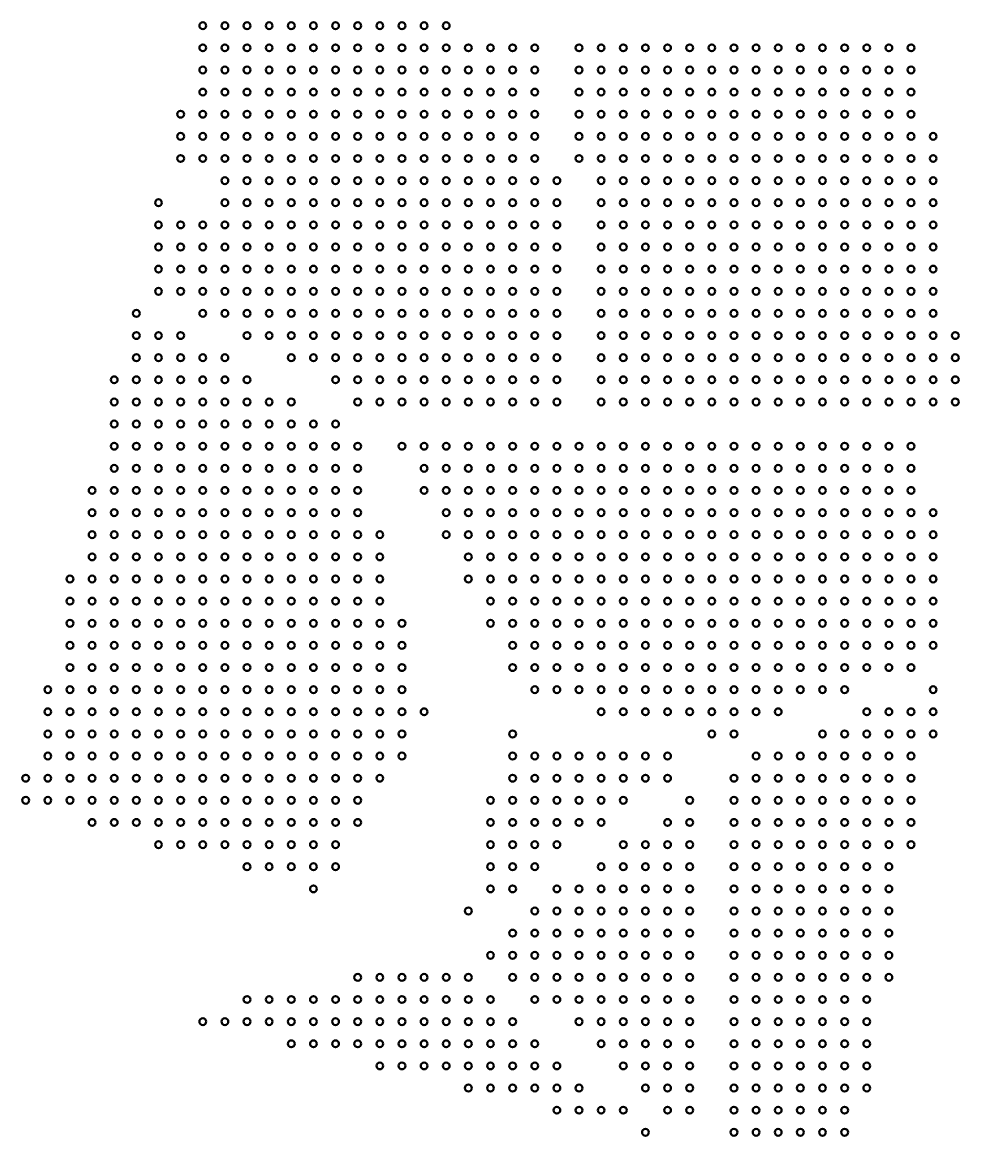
# Model space of a CAD drawing. Header units: millimetres. Extents: x 119 to 472, y 122 to 323.
# Drawn here: x 118.7 to 287.9, y 121.8 to 323.1 of the extents above; entities that cross this region are included whole.
import ezdxf

# ---------------------------------------------------------------- set-up
doc = ezdxf.new("R2010")
doc.units = ezdxf.units.MM
doc.header["$LTSCALE"] = 0.75
doc.layers.add('Visible', color=7, linetype='Continuous', lineweight=50)

msp = doc.modelspace()

# ---------------------------------------------------------------- linework, layer by layer
at = {"layer": 'Visible'}
for centre in [(151.297194, 322.44091), (155.297194, 322.44091), (159.297194, 322.44091), (163.297194, 322.44091), (167.297194, 322.44091), (171.297194, 322.44091), (175.297194, 322.44091), (179.297194, 322.44091), (183.297194, 322.44091), (187.297194, 322.44091), (191.297194, 322.44091), (195.297194, 322.44091), (151.297194, 318.44091), (155.297194, 318.44091), (159.297194, 318.44091), (163.297194, 318.44091), (167.297194, 318.44091), (171.297194, 318.44091), (175.297194, 318.44091), (179.297194, 318.44091), (183.297194, 318.44091), (187.297194, 318.44091), (191.297194, 318.44091), (195.297194, 318.44091), (199.297194, 318.44091), (203.297194, 318.44091), (207.297194, 318.44091), (211.297194, 318.44091), (219.297194, 318.44091), (223.297194, 318.44091), (227.297194, 318.44091), (231.297194, 318.44091), (235.297194, 318.44091), (239.297194, 318.44091), (243.297194, 318.44091), (247.297194, 318.44091), (251.297194, 318.44091), (255.297194, 318.44091), (259.297194, 318.44091), (263.297194, 318.44091), (267.297194, 318.44091), (271.297194, 318.44091), (275.297194, 318.44091), (279.297194, 318.44091), (151.297194, 314.44091), (155.297194, 314.44091), (159.297194, 314.44091), (163.297194, 314.44091), (167.297194, 314.44091), (171.297194, 314.44091), (175.297194, 314.44091), (179.297194, 314.44091), (183.297194, 314.44091), (187.297194, 314.44091), (191.297194, 314.44091), (195.297194, 314.44091), (199.297194, 314.44091), (203.297194, 314.44091), (207.297194, 314.44091), (211.297194, 314.44091), (219.297194, 314.44091), (223.297194, 314.44091), (227.297194, 314.44091), (231.297194, 314.44091), (235.297194, 314.44091), (239.297194, 314.44091), (243.297194, 314.44091), (247.297194, 314.44091), (251.297194, 314.44091), (255.297194, 314.44091), (259.297194, 314.44091), (263.297194, 314.44091), (267.297194, 314.44091), (271.297194, 314.44091), (275.297194, 314.44091), (279.297194, 314.44091), (151.297194, 310.44091), (155.297194, 310.44091), (159.297194, 310.44091), (163.297194, 310.44091), (167.297194, 310.44091), (171.297194, 310.44091), (175.297194, 310.44091), (179.297194, 310.44091), (183.297194, 310.44091), (187.297194, 310.44091), (191.297194, 310.44091), (195.297194, 310.44091), (199.297194, 310.44091), (203.297194, 310.44091), (207.297194, 310.44091), (211.297194, 310.44091), (219.297194, 310.44091), (223.297194, 310.44091), (227.297194, 310.44091), (231.297194, 310.44091), (235.297194, 310.44091), (239.297194, 310.44091), (243.297194, 310.44091), (247.297194, 310.44091), (251.297194, 310.44091), (255.297194, 310.44091), (259.297194, 310.44091), (263.297194, 310.44091), (267.297194, 310.44091), (271.297194, 310.44091), (275.297194, 310.44091), (279.297194, 310.44091), (147.297194, 306.44091), (151.297194, 306.44091), (155.297194, 306.44091), (159.297194, 306.44091), (163.297194, 306.44091), (167.297194, 306.44091), (171.297194, 306.44091), (175.297194, 306.44091), (179.297194, 306.44091), (183.297194, 306.44091), (187.297194, 306.44091), (191.297194, 306.44091), (195.297194, 306.44091), (199.297194, 306.44091), (203.297194, 306.44091), (207.297194, 306.44091), (211.297194, 306.44091), (219.297194, 306.44091), (223.297194, 306.44091), (227.297194, 306.44091), (231.297194, 306.44091), (235.297194, 306.44091), (239.297194, 306.44091), (243.297194, 306.44091), (247.297194, 306.44091), (251.297194, 306.44091), (255.297194, 306.44091), (259.297194, 306.44091), (263.297194, 306.44091), (267.297194, 306.44091), (271.297194, 306.44091), (275.297194, 306.44091), (279.297194, 306.44091), (147.297194, 302.44091), (151.297194, 302.44091), (155.297194, 302.44091), (159.297194, 302.44091), (163.297194, 302.44091), (167.297194, 302.44091), (171.297194, 302.44091), (175.297194, 302.44091), (179.297194, 302.44091), (183.297194, 302.44091), (187.297194, 302.44091), (191.297194, 302.44091), (195.297194, 302.44091), (199.297194, 302.44091), (203.297194, 302.44091), (207.297194, 302.44091), (211.297194, 302.44091), (219.297194, 302.44091), (223.297194, 302.44091), (227.297194, 302.44091), (231.297194, 302.44091), (235.297194, 302.44091), (239.297194, 302.44091), (243.297194, 302.44091), (247.297194, 302.44091), (251.297194, 302.44091), (255.297194, 302.44091), (259.297194, 302.44091), (263.297194, 302.44091), (267.297194, 302.44091), (271.297194, 302.44091), (275.297194, 302.44091), (279.297194, 302.44091), (283.297194, 302.44091), (147.297194, 298.44091), (151.297194, 298.44091), (155.297194, 298.44091), (159.297194, 298.44091), (163.297194, 298.44091), (167.297194, 298.44091), (171.297194, 298.44091), (175.297194, 298.44091), (179.297194, 298.44091), (183.297194, 298.44091), (187.297194, 298.44091), (191.297194, 298.44091), (195.297194, 298.44091), (199.297194, 298.44091), (203.297194, 298.44091), (207.297194, 298.44091), (211.297194, 298.44091), (219.297194, 298.44091), (223.297194, 298.44091), (227.297194, 298.44091), (231.297194, 298.44091), (235.297194, 298.44091), (239.297194, 298.44091), (243.297194, 298.44091), (247.297194, 298.44091), (251.297194, 298.44091), (255.297194, 298.44091), (259.297194, 298.44091), (263.297194, 298.44091), (267.297194, 298.44091), (271.297194, 298.44091), (275.297194, 298.44091), (279.297194, 298.44091), (283.297194, 298.44091), (155.297194, 294.44091), (159.297194, 294.44091), (163.297194, 294.44091), (167.297194, 294.44091), (171.297194, 294.44091), (175.297194, 294.44091), (179.297194, 294.44091), (183.297194, 294.44091), (187.297194, 294.44091), (191.297194, 294.44091), (195.297194, 294.44091), (199.297194, 294.44091), (203.297194, 294.44091), (207.297194, 294.44091), (211.297194, 294.44091), (215.297194, 294.44091), (223.297194, 294.44091), (227.297194, 294.44091), (231.297194, 294.44091), (235.297194, 294.44091), (239.297194, 294.44091), (243.297194, 294.44091), (247.297194, 294.44091), (251.297194, 294.44091), (255.297194, 294.44091), (259.297194, 294.44091), (263.297194, 294.44091), (267.297194, 294.44091), (271.297194, 294.44091), (275.297194, 294.44091), (279.297194, 294.44091), (283.297194, 294.44091), (143.297194, 290.44091), (155.297194, 290.44091), (159.297194, 290.44091), (163.297194, 290.44091), (167.297194, 290.44091), (171.297194, 290.44091), (175.297194, 290.44091), (179.297194, 290.44091), (183.297194, 290.44091), (187.297194, 290.44091), (191.297194, 290.44091), (195.297194, 290.44091), (199.297194, 290.44091), (203.297194, 290.44091), (207.297194, 290.44091), (211.297194, 290.44091), (215.297194, 290.44091), (223.297194, 290.44091), (227.297194, 290.44091), (231.297194, 290.44091), (235.297194, 290.44091), (239.297194, 290.44091), (243.297194, 290.44091), (247.297194, 290.44091), (251.297194, 290.44091), (255.297194, 290.44091), (259.297194, 290.44091), (263.297194, 290.44091), (267.297194, 290.44091), (271.297194, 290.44091), (275.297194, 290.44091), (279.297194, 290.44091), (283.297194, 290.44091), (143.297194, 286.44091), (147.297194, 286.44091), (151.297194, 286.44091), (155.297194, 286.44091), (159.297194, 286.44091), (163.297194, 286.44091), (167.297194, 286.44091), (171.297194, 286.44091), (175.297194, 286.44091), (179.297194, 286.44091), (183.297194, 286.44091), (187.297194, 286.44091), (191.297194, 286.44091), (195.297194, 286.44091), (199.297194, 286.44091), (203.297194, 286.44091), (207.297194, 286.44091), (211.297194, 286.44091), (215.297194, 286.44091), (223.297194, 286.44091), (227.297194, 286.44091), (231.297194, 286.44091), (235.297194, 286.44091), (239.297194, 286.44091), (243.297194, 286.44091), (247.297194, 286.44091), (251.297194, 286.44091), (255.297194, 286.44091), (259.297194, 286.44091), (263.297194, 286.44091), (267.297194, 286.44091), (271.297194, 286.44091), (275.297194, 286.44091), (279.297194, 286.44091), (283.297194, 286.44091), (143.297194, 282.44091), (147.297194, 282.44091), (151.297194, 282.44091), (155.297194, 282.44091), (159.297194, 282.44091), (163.297194, 282.44091), (167.297194, 282.44091), (171.297194, 282.44091), (175.297194, 282.44091), (179.297194, 282.44091), (183.297194, 282.44091), (187.297194, 282.44091), (191.297194, 282.44091), (195.297194, 282.44091), (199.297194, 282.44091), (203.297194, 282.44091), (207.297194, 282.44091), (211.297194, 282.44091), (215.297194, 282.44091), (223.297194, 282.44091), (227.297194, 282.44091), (231.297194, 282.44091), (235.297194, 282.44091), (239.297194, 282.44091), (243.297194, 282.44091), (247.297194, 282.44091), (251.297194, 282.44091), (255.297194, 282.44091), (259.297194, 282.44091), (263.297194, 282.44091), (267.297194, 282.44091), (271.297194, 282.44091), (275.297194, 282.44091), (279.297194, 282.44091), (283.297194, 282.44091), (143.297194, 278.44091), (147.297194, 278.44091), (151.297194, 278.44091), (155.297194, 278.44091), (159.297194, 278.44091), (163.297194, 278.44091), (167.297194, 278.44091), (171.297194, 278.44091), (175.297194, 278.44091), (179.297194, 278.44091), (183.297194, 278.44091), (187.297194, 278.44091), (191.297194, 278.44091), (195.297194, 278.44091), (199.297194, 278.44091), (203.297194, 278.44091), (207.297194, 278.44091), (211.297194, 278.44091), (215.297194, 278.44091), (223.297194, 278.44091), (227.297194, 278.44091), (231.297194, 278.44091), (235.297194, 278.44091), (239.297194, 278.44091), (243.297194, 278.44091), (247.297194, 278.44091), (251.297194, 278.44091), (255.297194, 278.44091), (259.297194, 278.44091), (263.297194, 278.44091), (267.297194, 278.44091), (271.297194, 278.44091), (275.297194, 278.44091), (279.297194, 278.44091), (283.297194, 278.44091), (143.297194, 274.44091), (147.297194, 274.44091), (151.297194, 274.44091), (155.297194, 274.44091), (159.297194, 274.44091), (163.297194, 274.44091), (167.297194, 274.44091), (171.297194, 274.44091), (175.297194, 274.44091), (179.297194, 274.44091), (183.297194, 274.44091), (187.297194, 274.44091), (191.297194, 274.44091), (195.297194, 274.44091), (199.297194, 274.44091), (203.297194, 274.44091), (207.297194, 274.44091), (211.297194, 274.44091), (215.297194, 274.44091), (223.297194, 274.44091), (227.297194, 274.44091), (231.297194, 274.44091), (235.297194, 274.44091), (239.297194, 274.44091), (243.297194, 274.44091), (247.297194, 274.44091), (251.297194, 274.44091), (255.297194, 274.44091), (259.297194, 274.44091), (263.297194, 274.44091), (267.297194, 274.44091), (271.297194, 274.44091), (275.297194, 274.44091), (279.297194, 274.44091), (283.297194, 274.44091), (139.297194, 270.44091), (151.297194, 270.44091), (155.297194, 270.44091), (159.297194, 270.44091), (163.297194, 270.44091), (167.297194, 270.44091), (171.297194, 270.44091), (175.297194, 270.44091), (179.297194, 270.44091), (183.297194, 270.44091), (187.297194, 270.44091), (191.297194, 270.44091), (195.297194, 270.44091), (199.297194, 270.44091), (203.297194, 270.44091), (207.297194, 270.44091), (211.297194, 270.44091), (215.297194, 270.44091), (223.297194, 270.44091), (227.297194, 270.44091), (231.297194, 270.44091), (235.297194, 270.44091), (239.297194, 270.44091), (243.297194, 270.44091), (247.297194, 270.44091), (251.297194, 270.44091), (255.297194, 270.44091), (259.297194, 270.44091), (263.297194, 270.44091), (267.297194, 270.44091), (271.297194, 270.44091), (275.297194, 270.44091), (279.297194, 270.44091), (283.297194, 270.44091), (139.297194, 266.44091), (143.297194, 266.44091), (147.297194, 266.44091), (159.297194, 266.44091), (163.297194, 266.44091), (167.297194, 266.44091), (171.297194, 266.44091), (175.297194, 266.44091), (179.297194, 266.44091), (183.297194, 266.44091), (187.297194, 266.44091), (191.297194, 266.44091), (195.297194, 266.44091), (199.297194, 266.44091), (203.297194, 266.44091), (207.297194, 266.44091), (211.297194, 266.44091), (215.297194, 266.44091), (223.297194, 266.44091), (227.297194, 266.44091), (231.297194, 266.44091), (235.297194, 266.44091), (239.297194, 266.44091), (243.297194, 266.44091), (247.297194, 266.44091), (251.297194, 266.44091), (255.297194, 266.44091), (259.297194, 266.44091), (263.297194, 266.44091), (267.297194, 266.44091), (271.297194, 266.44091), (275.297194, 266.44091), (279.297194, 266.44091), (283.297194, 266.44091), (287.297194, 266.44091), (139.297194, 262.44091), (143.297194, 262.44091), (147.297194, 262.44091), (151.297194, 262.44091), (155.297194, 262.44091), (167.297194, 262.44091), (171.297194, 262.44091), (175.297194, 262.44091), (179.297194, 262.44091), (183.297194, 262.44091), (187.297194, 262.44091), (191.297194, 262.44091), (195.297194, 262.44091), (199.297194, 262.44091), (203.297194, 262.44091), (207.297194, 262.44091), (211.297194, 262.44091), (215.297194, 262.44091), (223.297194, 262.44091), (227.297194, 262.44091), (231.297194, 262.44091), (235.297194, 262.44091), (239.297194, 262.44091), (243.297194, 262.44091), (247.297194, 262.44091), (251.297194, 262.44091), (255.297194, 262.44091), (259.297194, 262.44091), (263.297194, 262.44091), (267.297194, 262.44091), (271.297194, 262.44091), (275.297194, 262.44091), (279.297194, 262.44091), (283.297194, 262.44091), (287.297194, 262.44091), (135.297194, 258.44091), (139.297194, 258.44091), (143.297194, 258.44091), (147.297194, 258.44091), (151.297194, 258.44091), (155.297194, 258.44091), (159.297194, 258.44091), (175.297194, 258.44091), (179.297194, 258.44091), (183.297194, 258.44091), (187.297194, 258.44091), (191.297194, 258.44091), (195.297194, 258.44091), (199.297194, 258.44091), (203.297194, 258.44091), (207.297194, 258.44091), (211.297194, 258.44091), (215.297194, 258.44091), (223.297194, 258.44091), (227.297194, 258.44091), (231.297194, 258.44091), (235.297194, 258.44091), (239.297194, 258.44091), (243.297194, 258.44091), (247.297194, 258.44091), (251.297194, 258.44091), (255.297194, 258.44091), (259.297194, 258.44091), (263.297194, 258.44091), (267.297194, 258.44091), (271.297194, 258.44091), (275.297194, 258.44091), (279.297194, 258.44091), (283.297194, 258.44091), (287.297194, 258.44091), (135.297194, 254.44091), (139.297194, 254.44091), (143.297194, 254.44091), (147.297194, 254.44091), (151.297194, 254.44091), (155.297194, 254.44091), (159.297194, 254.44091), (163.297194, 254.44091), (167.297194, 254.44091), (179.297194, 254.44091), (183.297194, 254.44091), (187.297194, 254.44091), (191.297194, 254.44091), (195.297194, 254.44091), (199.297194, 254.44091), (203.297194, 254.44091), (207.297194, 254.44091), (211.297194, 254.44091), (215.297194, 254.44091), (223.297194, 254.44091), (227.297194, 254.44091), (231.297194, 254.44091), (235.297194, 254.44091), (239.297194, 254.44091), (243.297194, 254.44091), (247.297194, 254.44091), (251.297194, 254.44091), (255.297194, 254.44091), (259.297194, 254.44091), (263.297194, 254.44091), (267.297194, 254.44091), (271.297194, 254.44091), (275.297194, 254.44091), (279.297194, 254.44091), (283.297194, 254.44091), (287.297194, 254.44091), (135.297194, 250.44091), (139.297194, 250.44091), (143.297194, 250.44091), (147.297194, 250.44091), (151.297194, 250.44091), (155.297194, 250.44091), (159.297194, 250.44091), (163.297194, 250.44091), (167.297194, 250.44091), (171.297194, 250.44091), (175.297194, 250.44091), (135.297194, 246.44091), (139.297194, 246.44091), (143.297194, 246.44091), (147.297194, 246.44091), (151.297194, 246.44091), (155.297194, 246.44091), (159.297194, 246.44091), (163.297194, 246.44091), (167.297194, 246.44091), (171.297194, 246.44091), (175.297194, 246.44091), (179.297194, 246.44091), (187.297194, 246.44091), (191.297194, 246.44091), (195.297194, 246.44091), (199.297194, 246.44091), (203.297194, 246.44091), (207.297194, 246.44091), (211.297194, 246.44091), (215.297194, 246.44091), (219.297194, 246.44091), (223.297194, 246.44091), (227.297194, 246.44091), (231.297194, 246.44091), (235.297194, 246.44091), (239.297194, 246.44091), (243.297194, 246.44091), (247.297194, 246.44091), (251.297194, 246.44091), (255.297194, 246.44091), (259.297194, 246.44091), (263.297194, 246.44091), (267.297194, 246.44091), (271.297194, 246.44091), (275.297194, 246.44091), (279.297194, 246.44091), (135.297194, 242.44091), (139.297194, 242.44091), (143.297194, 242.44091), (147.297194, 242.44091), (151.297194, 242.44091), (155.297194, 242.44091), (159.297194, 242.44091), (163.297194, 242.44091), (167.297194, 242.44091), (171.297194, 242.44091), (175.297194, 242.44091), (179.297194, 242.44091), (191.297194, 242.44091), (195.297194, 242.44091), (199.297194, 242.44091), (203.297194, 242.44091), (207.297194, 242.44091), (211.297194, 242.44091), (215.297194, 242.44091), (219.297194, 242.44091), (223.297194, 242.44091), (227.297194, 242.44091), (231.297194, 242.44091), (235.297194, 242.44091), (239.297194, 242.44091), (243.297194, 242.44091), (247.297194, 242.44091), (251.297194, 242.44091), (255.297194, 242.44091), (259.297194, 242.44091), (263.297194, 242.44091), (267.297194, 242.44091), (271.297194, 242.44091), (275.297194, 242.44091), (279.297194, 242.44091), (131.297194, 238.44091), (135.297194, 238.44091), (139.297194, 238.44091), (143.297194, 238.44091), (147.297194, 238.44091), (151.297194, 238.44091), (155.297194, 238.44091), (159.297194, 238.44091), (163.297194, 238.44091), (167.297194, 238.44091), (171.297194, 238.44091), (175.297194, 238.44091), (179.297194, 238.44091), (191.297194, 238.44091), (195.297194, 238.44091), (199.297194, 238.44091), (203.297194, 238.44091), (207.297194, 238.44091), (211.297194, 238.44091), (215.297194, 238.44091), (219.297194, 238.44091), (223.297194, 238.44091), (227.297194, 238.44091), (231.297194, 238.44091), (235.297194, 238.44091), (239.297194, 238.44091), (243.297194, 238.44091), (247.297194, 238.44091), (251.297194, 238.44091), (255.297194, 238.44091), (259.297194, 238.44091), (263.297194, 238.44091), (267.297194, 238.44091), (271.297194, 238.44091), (275.297194, 238.44091), (279.297194, 238.44091), (131.297194, 234.44091), (135.297194, 234.44091), (139.297194, 234.44091), (143.297194, 234.44091), (147.297194, 234.44091), (151.297194, 234.44091), (155.297194, 234.44091), (159.297194, 234.44091), (163.297194, 234.44091), (167.297194, 234.44091), (171.297194, 234.44091), (175.297194, 234.44091), (179.297194, 234.44091), (195.297194, 234.44091), (199.297194, 234.44091), (203.297194, 234.44091), (207.297194, 234.44091), (211.297194, 234.44091), (215.297194, 234.44091), (219.297194, 234.44091), (223.297194, 234.44091), (227.297194, 234.44091), (231.297194, 234.44091), (235.297194, 234.44091), (239.297194, 234.44091), (243.297194, 234.44091), (247.297194, 234.44091), (251.297194, 234.44091), (255.297194, 234.44091), (259.297194, 234.44091), (263.297194, 234.44091), (267.297194, 234.44091), (271.297194, 234.44091), (275.297194, 234.44091), (279.297194, 234.44091), (283.297194, 234.44091), (131.297194, 230.44091), (135.297194, 230.44091), (139.297194, 230.44091), (143.297194, 230.44091), (147.297194, 230.44091), (151.297194, 230.44091), (155.297194, 230.44091), (159.297194, 230.44091), (163.297194, 230.44091), (167.297194, 230.44091), (171.297194, 230.44091), (175.297194, 230.44091), (179.297194, 230.44091), (183.297194, 230.44091), (195.297194, 230.44091), (199.297194, 230.44091), (203.297194, 230.44091), (207.297194, 230.44091), (211.297194, 230.44091), (215.297194, 230.44091), (219.297194, 230.44091), (223.297194, 230.44091), (227.297194, 230.44091), (231.297194, 230.44091), (235.297194, 230.44091), (239.297194, 230.44091), (243.297194, 230.44091), (247.297194, 230.44091), (251.297194, 230.44091), (255.297194, 230.44091), (259.297194, 230.44091), (263.297194, 230.44091), (267.297194, 230.44091), (271.297194, 230.44091), (275.297194, 230.44091), (279.297194, 230.44091), (283.297194, 230.44091), (131.297194, 226.44091), (135.297194, 226.44091), (139.297194, 226.44091), (143.297194, 226.44091), (147.297194, 226.44091), (151.297194, 226.44091), (155.297194, 226.44091), (159.297194, 226.44091), (163.297194, 226.44091), (167.297194, 226.44091), (171.297194, 226.44091), (175.297194, 226.44091), (179.297194, 226.44091), (183.297194, 226.44091), (199.297194, 226.44091), (203.297194, 226.44091), (207.297194, 226.44091), (211.297194, 226.44091), (215.297194, 226.44091), (219.297194, 226.44091), (223.297194, 226.44091), (227.297194, 226.44091), (231.297194, 226.44091), (235.297194, 226.44091), (239.297194, 226.44091), (243.297194, 226.44091), (247.297194, 226.44091), (251.297194, 226.44091), (255.297194, 226.44091), (259.297194, 226.44091), (263.297194, 226.44091), (267.297194, 226.44091), (271.297194, 226.44091), (275.297194, 226.44091), (279.297194, 226.44091), (283.297194, 226.44091), (127.297194, 222.44091), (131.297194, 222.44091), (135.297194, 222.44091), (139.297194, 222.44091), (143.297194, 222.44091), (147.297194, 222.44091), (151.297194, 222.44091), (155.297194, 222.44091), (159.297194, 222.44091), (163.297194, 222.44091), (167.297194, 222.44091), (171.297194, 222.44091), (175.297194, 222.44091), (179.297194, 222.44091), (183.297194, 222.44091), (199.297194, 222.44091), (203.297194, 222.44091), (207.297194, 222.44091), (211.297194, 222.44091), (215.297194, 222.44091), (219.297194, 222.44091), (223.297194, 222.44091), (227.297194, 222.44091), (231.297194, 222.44091), (235.297194, 222.44091), (239.297194, 222.44091), (243.297194, 222.44091), (247.297194, 222.44091), (251.297194, 222.44091), (255.297194, 222.44091), (259.297194, 222.44091), (263.297194, 222.44091), (267.297194, 222.44091), (271.297194, 222.44091), (275.297194, 222.44091), (279.297194, 222.44091), (283.297194, 222.44091), (127.297194, 218.44091), (131.297194, 218.44091), (135.297194, 218.44091), (139.297194, 218.44091), (143.297194, 218.44091), (147.297194, 218.44091), (151.297194, 218.44091), (155.297194, 218.44091), (159.297194, 218.44091), (163.297194, 218.44091), (167.297194, 218.44091), (171.297194, 218.44091), (175.297194, 218.44091), (179.297194, 218.44091), (183.297194, 218.44091), (203.297194, 218.44091), (207.297194, 218.44091), (211.297194, 218.44091), (215.297194, 218.44091), (219.297194, 218.44091), (223.297194, 218.44091), (227.297194, 218.44091), (231.297194, 218.44091), (235.297194, 218.44091), (239.297194, 218.44091), (243.297194, 218.44091), (247.297194, 218.44091), (251.297194, 218.44091), (255.297194, 218.44091), (259.297194, 218.44091), (263.297194, 218.44091), (267.297194, 218.44091), (271.297194, 218.44091), (275.297194, 218.44091), (279.297194, 218.44091), (283.297194, 218.44091), (127.297194, 214.44091), (131.297194, 214.44091), (135.297194, 214.44091), (139.297194, 214.44091), (143.297194, 214.44091), (147.297194, 214.44091), (151.297194, 214.44091), (155.297194, 214.44091), (159.297194, 214.44091), (163.297194, 214.44091), (167.297194, 214.44091), (171.297194, 214.44091), (175.297194, 214.44091), (179.297194, 214.44091), (183.297194, 214.44091), (187.297194, 214.44091), (203.297194, 214.44091), (207.297194, 214.44091), (211.297194, 214.44091), (215.297194, 214.44091), (219.297194, 214.44091), (223.297194, 214.44091), (227.297194, 214.44091), (231.297194, 214.44091), (235.297194, 214.44091), (239.297194, 214.44091), (243.297194, 214.44091), (247.297194, 214.44091), (251.297194, 214.44091), (255.297194, 214.44091), (259.297194, 214.44091), (263.297194, 214.44091), (267.297194, 214.44091), (271.297194, 214.44091), (275.297194, 214.44091), (279.297194, 214.44091), (283.297194, 214.44091), (127.297194, 210.44091), (131.297194, 210.44091), (135.297194, 210.44091), (139.297194, 210.44091), (143.297194, 210.44091), (147.297194, 210.44091), (151.297194, 210.44091), (155.297194, 210.44091), (159.297194, 210.44091), (163.297194, 210.44091), (167.297194, 210.44091), (171.297194, 210.44091), (175.297194, 210.44091), (179.297194, 210.44091), (183.297194, 210.44091), (187.297194, 210.44091), (207.297194, 210.44091), (211.297194, 210.44091), (215.297194, 210.44091), (219.297194, 210.44091), (223.297194, 210.44091), (227.297194, 210.44091), (231.297194, 210.44091), (235.297194, 210.44091), (239.297194, 210.44091), (243.297194, 210.44091), (247.297194, 210.44091), (251.297194, 210.44091), (255.297194, 210.44091), (259.297194, 210.44091), (263.297194, 210.44091), (267.297194, 210.44091), (271.297194, 210.44091), (275.297194, 210.44091), (279.297194, 210.44091), (283.297194, 210.44091), (127.297194, 206.44091), (131.297194, 206.44091), (135.297194, 206.44091), (139.297194, 206.44091), (143.297194, 206.44091), (147.297194, 206.44091), (151.297194, 206.44091), (155.297194, 206.44091), (159.297194, 206.44091), (163.297194, 206.44091), (167.297194, 206.44091), (171.297194, 206.44091), (175.297194, 206.44091), (179.297194, 206.44091), (183.297194, 206.44091), (187.297194, 206.44091), (207.297194, 206.44091), (211.297194, 206.44091), (215.297194, 206.44091), (219.297194, 206.44091), (223.297194, 206.44091), (227.297194, 206.44091), (231.297194, 206.44091), (235.297194, 206.44091), (239.297194, 206.44091), (243.297194, 206.44091), (247.297194, 206.44091), (251.297194, 206.44091), (255.297194, 206.44091), (259.297194, 206.44091), (263.297194, 206.44091), (267.297194, 206.44091), (271.297194, 206.44091), (275.297194, 206.44091), (279.297194, 206.44091), (123.297194, 202.44091), (127.297194, 202.44091), (131.297194, 202.44091), (135.297194, 202.44091), (139.297194, 202.44091), (143.297194, 202.44091), (147.297194, 202.44091), (151.297194, 202.44091), (155.297194, 202.44091), (159.297194, 202.44091), (163.297194, 202.44091), (167.297194, 202.44091), (171.297194, 202.44091), (175.297194, 202.44091), (179.297194, 202.44091), (183.297194, 202.44091), (187.297194, 202.44091), (211.297194, 202.44091), (215.297194, 202.44091), (219.297194, 202.44091), (223.297194, 202.44091), (227.297194, 202.44091), (231.297194, 202.44091), (235.297194, 202.44091), (239.297194, 202.44091), (243.297194, 202.44091), (247.297194, 202.44091), (251.297194, 202.44091), (255.297194, 202.44091), (259.297194, 202.44091), (263.297194, 202.44091), (267.297194, 202.44091), (283.297194, 202.44091), (123.297194, 198.44091), (127.297194, 198.44091), (131.297194, 198.44091), (135.297194, 198.44091), (139.297194, 198.44091), (143.297194, 198.44091), (147.297194, 198.44091), (151.297194, 198.44091), (155.297194, 198.44091), (159.297194, 198.44091), (163.297194, 198.44091), (167.297194, 198.44091), (171.297194, 198.44091), (175.297194, 198.44091), (179.297194, 198.44091), (183.297194, 198.44091), (187.297194, 198.44091), (191.297194, 198.44091), (223.297194, 198.44091), (227.297194, 198.44091), (231.297194, 198.44091), (235.297194, 198.44091), (239.297194, 198.44091), (243.297194, 198.44091), (247.297194, 198.44091), (251.297194, 198.44091), (255.297194, 198.44091), (271.297194, 198.44091), (275.297194, 198.44091), (279.297194, 198.44091), (283.297194, 198.44091), (123.297194, 194.44091), (127.297194, 194.44091), (131.297194, 194.44091), (135.297194, 194.44091), (139.297194, 194.44091), (143.297194, 194.44091), (147.297194, 194.44091), (151.297194, 194.44091), (155.297194, 194.44091), (159.297194, 194.44091), (163.297194, 194.44091), (167.297194, 194.44091), (171.297194, 194.44091), (175.297194, 194.44091), (179.297194, 194.44091), (183.297194, 194.44091), (187.297194, 194.44091), (207.297194, 194.44091), (243.297194, 194.44091), (247.297194, 194.44091), (263.297194, 194.44091), (267.297194, 194.44091), (271.297194, 194.44091), (275.297194, 194.44091), (279.297194, 194.44091), (283.297194, 194.44091), (123.297194, 190.44091), (127.297194, 190.44091), (131.297194, 190.44091), (135.297194, 190.44091), (139.297194, 190.44091), (143.297194, 190.44091), (147.297194, 190.44091), (151.297194, 190.44091), (155.297194, 190.44091), (159.297194, 190.44091), (163.297194, 190.44091), (167.297194, 190.44091), (171.297194, 190.44091), (175.297194, 190.44091), (179.297194, 190.44091), (183.297194, 190.44091), (187.297194, 190.44091), (207.297194, 190.44091), (211.297194, 190.44091), (215.297194, 190.44091), (219.297194, 190.44091), (223.297194, 190.44091), (227.297194, 190.44091), (231.297194, 190.44091), (235.297194, 190.44091), (251.297194, 190.44091), (255.297194, 190.44091), (259.297194, 190.44091), (263.297194, 190.44091), (267.297194, 190.44091), (271.297194, 190.44091), (275.297194, 190.44091), (279.297194, 190.44091), (119.297194, 186.44091), (123.297194, 186.44091), (127.297194, 186.44091), (131.297194, 186.44091), (135.297194, 186.44091), (139.297194, 186.44091), (143.297194, 186.44091), (147.297194, 186.44091), (151.297194, 186.44091), (155.297194, 186.44091), (159.297194, 186.44091), (163.297194, 186.44091), (167.297194, 186.44091), (171.297194, 186.44091), (175.297194, 186.44091), (179.297194, 186.44091), (183.297194, 186.44091), (207.297194, 186.44091), (211.297194, 186.44091), (215.297194, 186.44091), (219.297194, 186.44091), (223.297194, 186.44091), (227.297194, 186.44091), (231.297194, 186.44091), (235.297194, 186.44091), (247.297194, 186.44091), (251.297194, 186.44091), (255.297194, 186.44091), (259.297194, 186.44091), (263.297194, 186.44091), (267.297194, 186.44091), (271.297194, 186.44091), (275.297194, 186.44091), (279.297194, 186.44091), (119.297194, 182.44091), (123.297194, 182.44091), (127.297194, 182.44091), (131.297194, 182.44091), (135.297194, 182.44091), (139.297194, 182.44091), (143.297194, 182.44091), (147.297194, 182.44091), (151.297194, 182.44091), (155.297194, 182.44091), (159.297194, 182.44091), (163.297194, 182.44091), (167.297194, 182.44091), (171.297194, 182.44091), (175.297194, 182.44091), (179.297194, 182.44091), (203.297194, 182.44091), (207.297194, 182.44091), (211.297194, 182.44091), (215.297194, 182.44091), (219.297194, 182.44091), (223.297194, 182.44091), (227.297194, 182.44091), (239.297194, 182.44091), (247.297194, 182.44091), (251.297194, 182.44091), (255.297194, 182.44091), (259.297194, 182.44091), (263.297194, 182.44091), (267.297194, 182.44091), (271.297194, 182.44091), (275.297194, 182.44091), (279.297194, 182.44091), (131.297194, 178.44091), (135.297194, 178.44091), (139.297194, 178.44091), (143.297194, 178.44091), (147.297194, 178.44091), (151.297194, 178.44091), (155.297194, 178.44091), (159.297194, 178.44091), (163.297194, 178.44091), (167.297194, 178.44091), (171.297194, 178.44091), (175.297194, 178.44091), (179.297194, 178.44091), (203.297194, 178.44091), (207.297194, 178.44091), (211.297194, 178.44091), (215.297194, 178.44091), (219.297194, 178.44091), (223.297194, 178.44091), (235.297194, 178.44091), (239.297194, 178.44091), (247.297194, 178.44091), (251.297194, 178.44091), (255.297194, 178.44091), (259.297194, 178.44091), (263.297194, 178.44091), (267.297194, 178.44091), (271.297194, 178.44091), (275.297194, 178.44091), (279.297194, 178.44091), (143.297194, 174.44091), (147.297194, 174.44091), (151.297194, 174.44091), (155.297194, 174.44091), (159.297194, 174.44091), (163.297194, 174.44091), (167.297194, 174.44091), (171.297194, 174.44091), (175.297194, 174.44091), (203.297194, 174.44091), (207.297194, 174.44091), (211.297194, 174.44091), (215.297194, 174.44091), (227.297194, 174.44091), (231.297194, 174.44091), (235.297194, 174.44091), (239.297194, 174.44091), (247.297194, 174.44091), (251.297194, 174.44091), (255.297194, 174.44091), (259.297194, 174.44091), (263.297194, 174.44091), (267.297194, 174.44091), (271.297194, 174.44091), (275.297194, 174.44091), (279.297194, 174.44091), (159.297194, 170.44091), (163.297194, 170.44091), (167.297194, 170.44091), (171.297194, 170.44091), (175.297194, 170.44091), (203.297194, 170.44091), (207.297194, 170.44091), (211.297194, 170.44091), (223.297194, 170.44091), (227.297194, 170.44091), (231.297194, 170.44091), (235.297194, 170.44091), (239.297194, 170.44091), (247.297194, 170.44091), (251.297194, 170.44091), (255.297194, 170.44091), (259.297194, 170.44091), (263.297194, 170.44091), (267.297194, 170.44091), (271.297194, 170.44091), (275.297194, 170.44091), (171.297194, 166.44091), (203.297194, 166.44091), (207.297194, 166.44091), (215.297194, 166.44091), (219.297194, 166.44091), (223.297194, 166.44091), (227.297194, 166.44091), (231.297194, 166.44091), (235.297194, 166.44091), (239.297194, 166.44091), (247.297194, 166.44091), (251.297194, 166.44091), (255.297194, 166.44091), (259.297194, 166.44091), (263.297194, 166.44091), (267.297194, 166.44091), (271.297194, 166.44091), (275.297194, 166.44091), (199.297194, 162.44091), (211.297194, 162.44091), (215.297194, 162.44091), (219.297194, 162.44091), (223.297194, 162.44091), (227.297194, 162.44091), (231.297194, 162.44091), (235.297194, 162.44091), (239.297194, 162.44091), (247.297194, 162.44091), (251.297194, 162.44091), (255.297194, 162.44091), (259.297194, 162.44091), (263.297194, 162.44091), (267.297194, 162.44091), (271.297194, 162.44091), (275.297194, 162.44091), (207.297194, 158.44091), (211.297194, 158.44091), (215.297194, 158.44091), (219.297194, 158.44091), (223.297194, 158.44091), (227.297194, 158.44091), (231.297194, 158.44091), (235.297194, 158.44091), (239.297194, 158.44091), (247.297194, 158.44091), (251.297194, 158.44091), (255.297194, 158.44091), (259.297194, 158.44091), (263.297194, 158.44091), (267.297194, 158.44091), (271.297194, 158.44091), (275.297194, 158.44091), (203.297194, 154.44091), (207.297194, 154.44091), (211.297194, 154.44091), (215.297194, 154.44091), (219.297194, 154.44091), (223.297194, 154.44091), (227.297194, 154.44091), (231.297194, 154.44091), (235.297194, 154.44091), (239.297194, 154.44091), (247.297194, 154.44091), (251.297194, 154.44091), (255.297194, 154.44091), (259.297194, 154.44091), (263.297194, 154.44091), (267.297194, 154.44091), (271.297194, 154.44091), (275.297194, 154.44091), (179.297194, 150.44091), (183.297194, 150.44091), (187.297194, 150.44091), (191.297194, 150.44091), (195.297194, 150.44091), (199.297194, 150.44091), (207.297194, 150.44091), (211.297194, 150.44091), (215.297194, 150.44091), (219.297194, 150.44091), (223.297194, 150.44091), (227.297194, 150.44091), (231.297194, 150.44091), (235.297194, 150.44091), (239.297194, 150.44091), (247.297194, 150.44091), (251.297194, 150.44091), (255.297194, 150.44091), (259.297194, 150.44091), (263.297194, 150.44091), (267.297194, 150.44091), (271.297194, 150.44091), (275.297194, 150.44091), (159.297194, 146.44091), (163.297194, 146.44091), (167.297194, 146.44091), (171.297194, 146.44091), (175.297194, 146.44091), (179.297194, 146.44091), (183.297194, 146.44091), (187.297194, 146.44091), (191.297194, 146.44091), (195.297194, 146.44091), (199.297194, 146.44091), (203.297194, 146.44091), (211.297194, 146.44091), (215.297194, 146.44091), (219.297194, 146.44091), (223.297194, 146.44091), (227.297194, 146.44091), (231.297194, 146.44091), (235.297194, 146.44091), (239.297194, 146.44091), (247.297194, 146.44091), (251.297194, 146.44091), (255.297194, 146.44091), (259.297194, 146.44091), (263.297194, 146.44091), (267.297194, 146.44091), (271.297194, 146.44091), (151.297194, 142.44091), (155.297194, 142.44091), (159.297194, 142.44091), (163.297194, 142.44091), (167.297194, 142.44091), (171.297194, 142.44091), (175.297194, 142.44091), (179.297194, 142.44091), (183.297194, 142.44091), (187.297194, 142.44091), (191.297194, 142.44091), (195.297194, 142.44091), (199.297194, 142.44091), (203.297194, 142.44091), (207.297194, 142.44091), (219.297194, 142.44091), (223.297194, 142.44091), (227.297194, 142.44091), (231.297194, 142.44091), (235.297194, 142.44091), (239.297194, 142.44091), (247.297194, 142.44091), (251.297194, 142.44091), (255.297194, 142.44091), (259.297194, 142.44091), (263.297194, 142.44091), (267.297194, 142.44091), (271.297194, 142.44091), (167.297194, 138.44091), (171.297194, 138.44091), (175.297194, 138.44091), (179.297194, 138.44091), (183.297194, 138.44091), (187.297194, 138.44091), (191.297194, 138.44091), (195.297194, 138.44091), (199.297194, 138.44091), (203.297194, 138.44091), (207.297194, 138.44091), (211.297194, 138.44091), (223.297194, 138.44091), (227.297194, 138.44091), (231.297194, 138.44091), (235.297194, 138.44091), (239.297194, 138.44091), (247.297194, 138.44091), (251.297194, 138.44091), (255.297194, 138.44091), (259.297194, 138.44091), (263.297194, 138.44091), (267.297194, 138.44091), (271.297194, 138.44091), (183.297194, 134.44091), (187.297194, 134.44091), (191.297194, 134.44091), (195.297194, 134.44091), (199.297194, 134.44091), (203.297194, 134.44091), (207.297194, 134.44091), (211.297194, 134.44091), (215.297194, 134.44091), (227.297194, 134.44091), (231.297194, 134.44091), (235.297194, 134.44091), (239.297194, 134.44091), (247.297194, 134.44091), (251.297194, 134.44091), (255.297194, 134.44091), (259.297194, 134.44091), (263.297194, 134.44091), (267.297194, 134.44091), (271.297194, 134.44091), (199.297194, 130.44091), (203.297194, 130.44091), (207.297194, 130.44091), (211.297194, 130.44091), (215.297194, 130.44091), (219.297194, 130.44091), (231.297194, 130.44091), (235.297194, 130.44091), (239.297194, 130.44091), (247.297194, 130.44091), (251.297194, 130.44091), (255.297194, 130.44091), (259.297194, 130.44091), (263.297194, 130.44091), (267.297194, 130.44091), (271.297194, 130.44091), (215.297194, 126.44091), (219.297194, 126.44091), (223.297194, 126.44091), (227.297194, 126.44091), (235.297194, 126.44091), (239.297194, 126.44091), (247.297194, 126.44091), (251.297194, 126.44091), (255.297194, 126.44091), (259.297194, 126.44091), (263.297194, 126.44091), (267.297194, 126.44091), (231.297194, 122.44091), (247.297194, 122.44091), (251.297194, 122.44091), (255.297194, 122.44091), (259.297194, 122.44091), (263.297194, 122.44091), (267.297194, 122.44091)]:
    msp.add_circle(centre, 0.617, dxfattribs=at)

doc.saveas('drawing.dxf')
